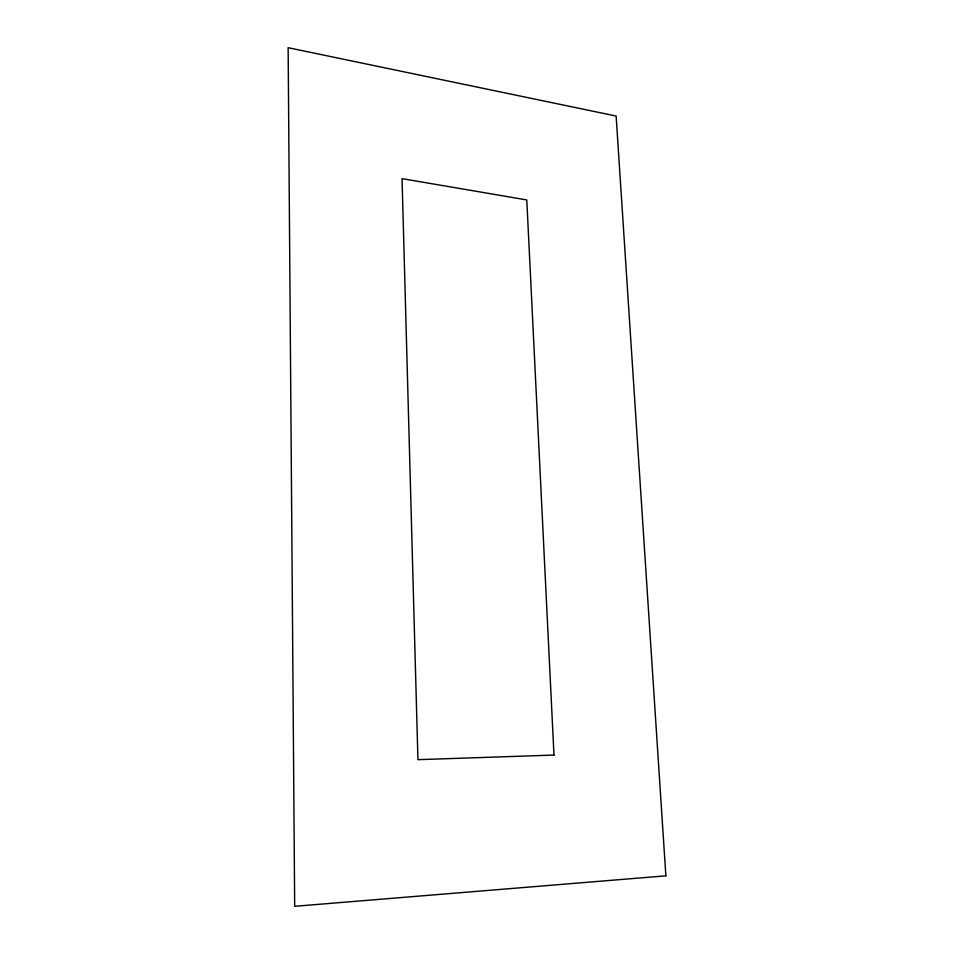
<?xml version="1.0" encoding="UTF-8"?>
<svg xmlns="http://www.w3.org/2000/svg" width="954" height="954" viewBox="0 0 954 954"><rect width="100%" height="100%" fill="white"/><g stroke="black" fill="none" stroke-linecap="round" stroke-linejoin="round"><path stroke-width="1.43" d="M665.868 875.832L294.679 906.3L288.132 47.7L616.129 116.042L665.868 875.832M553.976 755.067L417.935 759.67L402.039 178.636L526.787 199.935L553.976 755.067"/></g></svg>
